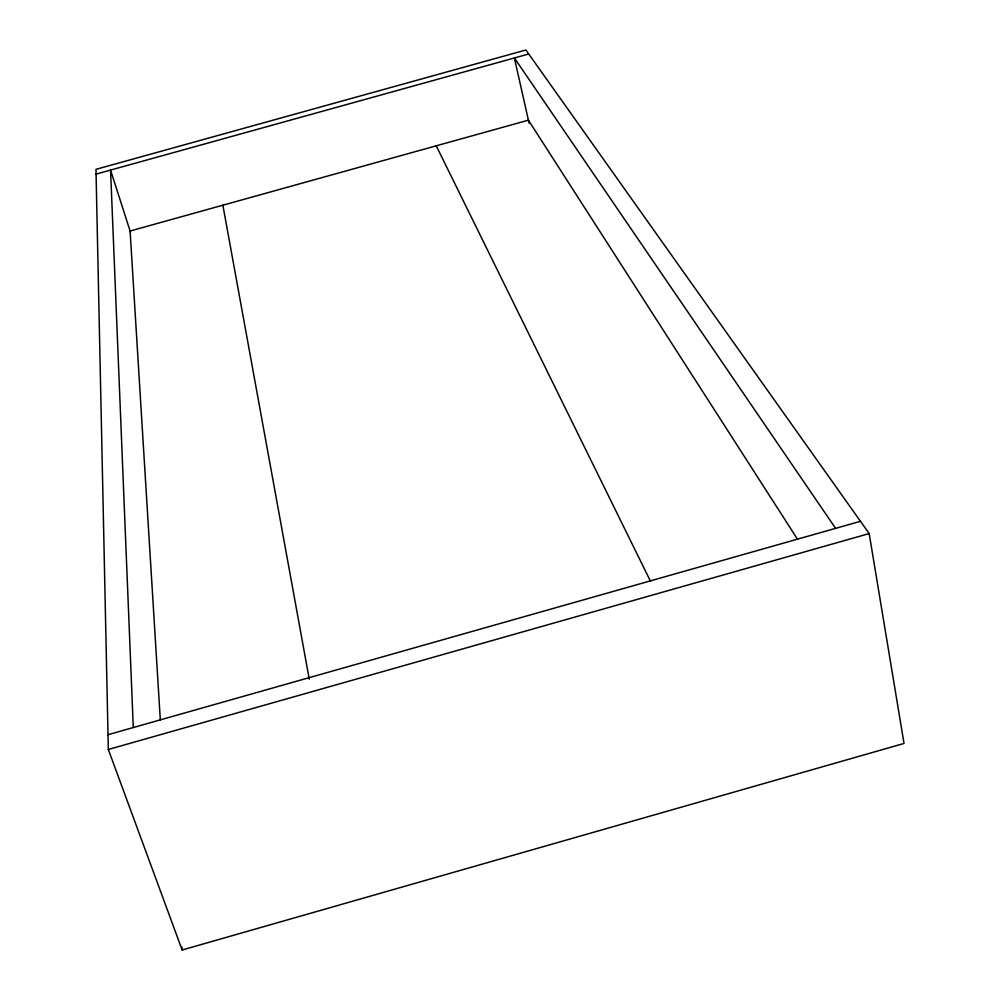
<?xml version="1.0" encoding="UTF-8"?>
<svg xmlns="http://www.w3.org/2000/svg" width="1000" height="1000" viewBox="0 0 1000 1000"><rect width="100%" height="100%" fill="white"/><g stroke="black" fill="none" stroke-linecap="round" stroke-linejoin="round"><path stroke-width="1.5" d="M182.138 950L904.025 743.45L869.175 533.575L525.913 50L95.975 169.338L108.325 749.475L182.138 950L181.938 947.062M108.012 734.712L860.475 521.3M108.325 749.475L869.175 533.575M96.075 174.1L528.737 53.987M835.588 528.362L514.388 57.975L529.087 123.175M797.487 539.212L528.413 120.162L130.087 231.025L160.338 720.15M436.238 145.812L650.588 581.438M130.488 232.25L110.562 170.075L133.287 727.537M222.862 205.2L309.262 679.175"/></g></svg>
